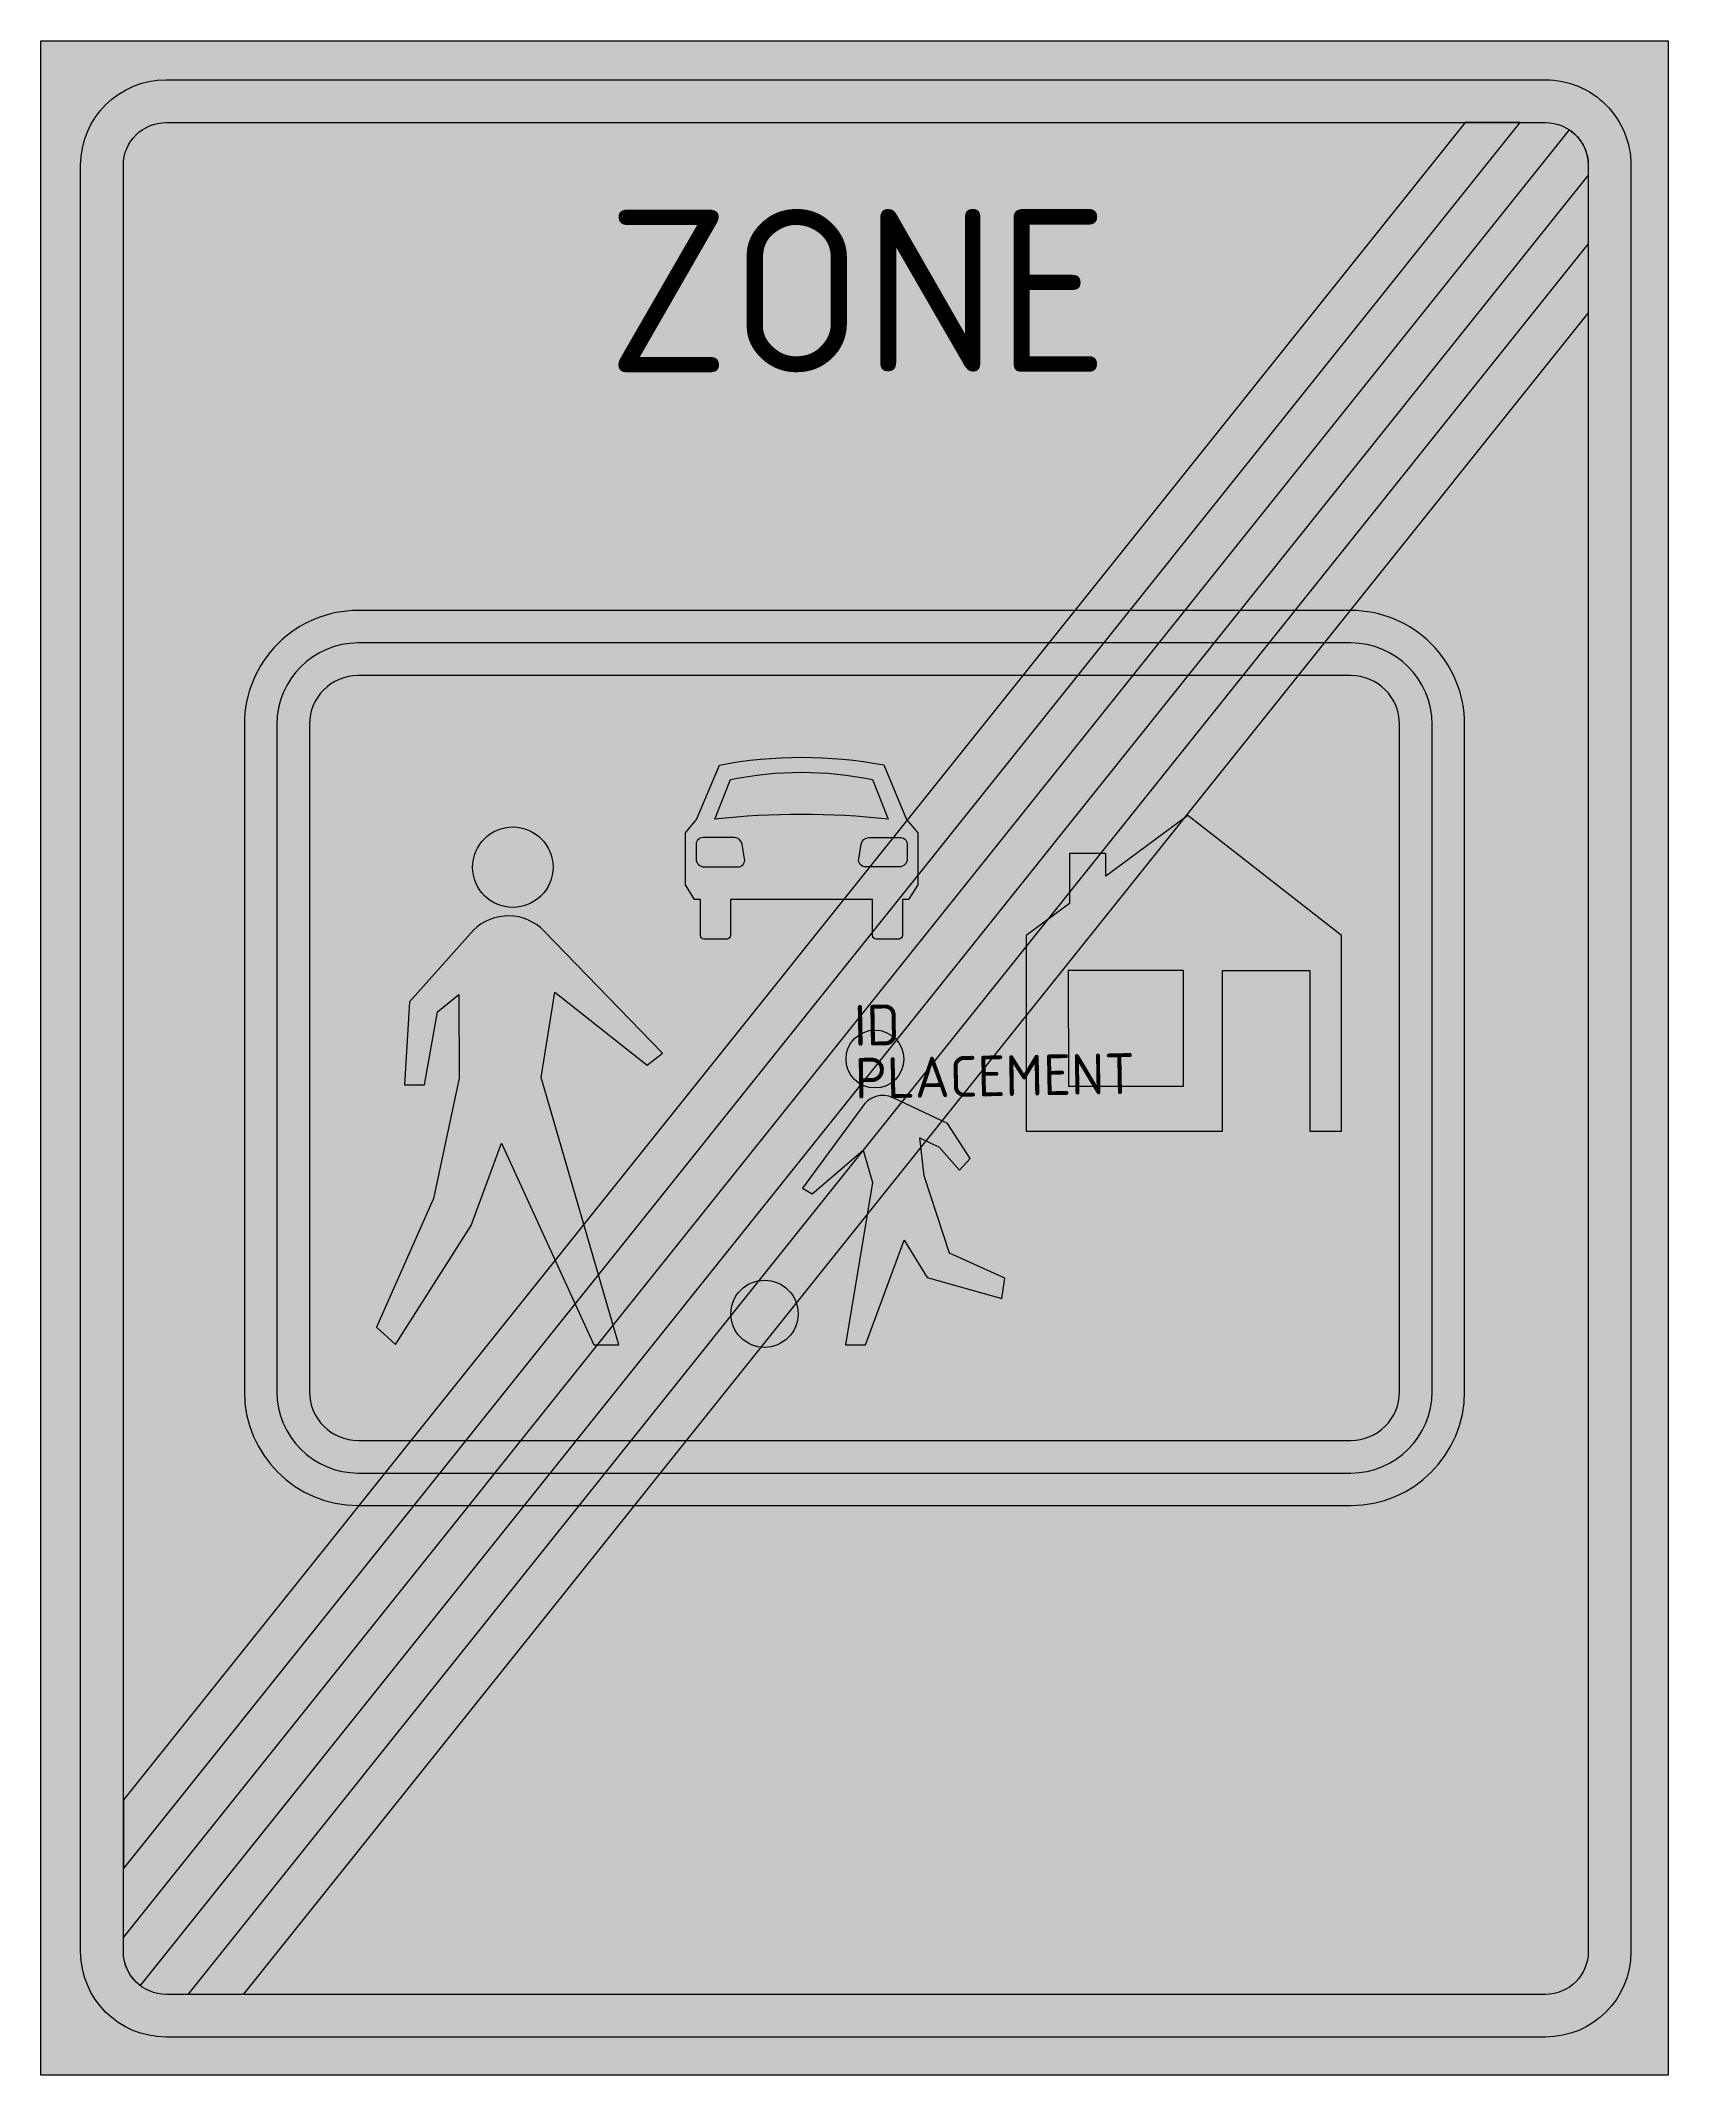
# Model space of a CAD drawing. Extents: x -5 to 5, y -6.3 to 6.3.
import ezdxf
from ezdxf.enums import TextEntityAlignment as Align

# ---------------------------------------------------------------- set-up
doc = ezdxf.new("R2010")
doc.units = 0
doc.styles.add('NLCS-ISO', font='NLCS-ISO.ttf', dxfattribs={"height": 0.25})
doc.styles.add('NLCS-RVV-M200-T25', font='NLCS-RVV.ttf')

msp = doc.modelspace()

# ---------------------------------------------------------------- hatches: boundary and pattern name
at = {"true_color": 0xf1f0ea}
h = msp.add_hatch(color=7, dxfattribs=at)
h.dxf.hatch_style = 1
h.paths.add_polyline_path([(5.001768961527112, 6.250889384204584), (-5.001768961527114, 6.250889384204584), (-5.001768961527114, 8.881784197001252e-16), (-4.756152544450599, 0), (-4.756152544450599, 5.485527994283396, -0.4142135623730949), (-4.2311525444506, 6.010527994283397), (4.247025125274812, 6.010527994283406, -0.4142135623730961), (4.77202512527481, 5.485527994283407), (4.772025125274808, 0), (5.001768961527114, 0)])
at = {"true_color": 0x2a292a}
h = msp.add_hatch(color=250, dxfattribs=at)
h.dxf.hatch_style = 1
h.paths.add_polyline_path([(-4.493652544450599, 5.485527994283398, -0.4142135623730969), (-4.2311525444506, 5.748027994283399), (4.247025125274812, 5.748027994283408, -0.4142135623730954), (4.509525125274811, 5.485527994283407), (4.509525125274809, 0), (4.77202512527481, 0), (4.772025125274808, 5.485527994283407, 0.4142135623730964), (4.247025125274812, 6.010527994283407), (-4.231152544450601, 6.010527994283397, 0.4142135623730949), (-4.756152544450599, 5.485527994283396), (-4.756152544450599, 0), (-4.493652544450599, 0)])
h = msp.add_hatch(color=250, dxfattribs=at)
h.dxf.hatch_style = 1
edge = h.paths.add_edge_path()
edge.add_line((-4.493652544450597, -5.40439625985604), (4.394105721736038, 5.702952804607825))
edge.add_arc((4.247025125274813, 5.485527994283407), 0.2624999999999983, -3.979039320256561e-13, 55.92296614211352, ccw=False)
edge.add_line((4.509525125274811, 5.485527994283405), (4.509525125274809, 5.424232791238669))
edge.add_line((4.509525125274809, 5.424232791238669), (-4.390997407085635, -5.699068232729271))
edge.add_arc((-4.231152544450599, -5.490847508762643), 0.2625000000000004, 180.0000000000002, 232.4876218789048, ccw=False)
edge.add_line((-4.493652544450599, -5.490847508762644), (-4.493652544450597, -5.40439625985604))
h = msp.add_hatch(color=250, dxfattribs=at)
h.dxf.hatch_style = 1
h.paths.add_polyline_path([(-4.493652544450599, -4.981432493954282), (4.091730933876276, 5.748027994283406), (3.753288368969612, 5.748027994283406), (-4.493652544450597, -4.558468728052523)])
at = {"true_color": 0xf1f0ea}
h = msp.add_hatch(color=7, dxfattribs=at)
h.dxf.hatch_style = 1
h.paths.add_polyline_path([(3.753288368969611, 5.748027994283405), (-4.231152544450601, 5.748027994283397, 0.4142135623730939), (-4.493652544450598, 5.485527994283399), (-4.493652544450598, -0.002659757239621641), (-3.750000000000001, -0.002659757239620753), (-3.75, 2.050000000000002, -0.4142135623730948), (-3.050000000000001, 2.750000000000001), (1.354358801364683, 2.750000000000001)])
h.paths.add_polyline_path([(4.394105721736038, 5.702952804607825, 0.1497946497620144), (4.24702512527481, 5.748027994283406), (4.091730933876276, 5.748027994283406), (1.692801366271347, 2.750000000000001), (2.031243931178003, 2.750000000000001)])
h.paths.add_polyline_path([(4.509525125274811, 5.001269025336917), (4.509525125274811, 5.424232791238671), (2.369686496084662, 2.750000000000001), (2.708129060991322, 2.750000000000001)])
h.paths.add_polyline_path([(4.509525125274811, 4.578305259435159), (3.046571625897984, 2.750000000000001), (3.05, 2.750000000000001, -0.4142135623730951), (3.75, 2.049999999999999), (3.75, -0.002659757239621641), (4.50952512527481, -0.002659757239621641)])
at = {"true_color": 0x2a292a}
h = msp.add_hatch(color=250, dxfattribs=at)
h.dxf.hatch_style = 1
h.paths.add_polyline_path([(-4.095987445354437, -5.753347508762644), (4.509525125274811, 5.001269025336917), (4.509525125274811, 4.578305259435158), (-3.757544880447781, -5.753347508762644)])
at = {"true_color": 0x8e9291}
h = msp.add_hatch(color=252, dxfattribs=at)
h.dxf.hatch_style = 1
h.paths.add_polyline_path([(-3.75, 2.050000000000002), (-3.75, 8.881784197001252e-16), (-3.55, 4.440892098500626e-16), (-3.55, 2.050000000000001, -0.414213562373095), (-3.05, 2.550000000000001), (3.050000000000001, 2.550000000000001, -0.414213562373095), (3.550000000000001, 2.050000000000001), (3.550000000000001, 0), (3.75, 0), (3.75, 2.050000000000001, 0.4142135623730951), (3.05, 2.750000000000001), (-3.050000000000001, 2.750000000000001, 0.4142135623730948)])
at = {"true_color": 0xf1f0ea}
h = msp.add_hatch(color=7, dxfattribs=at)
h.dxf.hatch_style = 1
h.paths.add_polyline_path([(-3.55, 2.050000000000001), (-3.55, 8.881784197001252e-16), (-3.35, 4.440892098500626e-16), (-3.35, 2.050000000000001, -0.4142135623730949), (-3.05, 2.350000000000001), (3.05, 2.35, -0.4142135623730951), (3.35, 2.050000000000001), (3.350000000000001, 0), (3.550000000000001, 0), (3.550000000000001, 2.050000000000001, 0.414213562373095), (3.050000000000001, 2.550000000000001), (-3.05, 2.550000000000001, 0.414213562373095)])
at = {"true_color": 0x8e9291}
h = msp.add_hatch(color=252, dxfattribs=at)
h.dxf.hatch_style = 1
h.paths.add_polyline_path([(-2.169614439448847, -0.5223236595842362), (-2.356090179526436, -1.029629209923404), (-2.821063027973966, -1.760727713572372), (-2.937946184414093, -1.653802629997373), (-2.587364899030038, -0.8630318132980712), (-2.430740384218944, -0.124461805644223), (-2.4307672736382, 0.3902811401647464), (-2.562553771157054, 0.2833430664504251), (-2.642101440709884, -0.1642583726358811), (-2.766436267689373, -0.1642648677055418), (-2.734144746224289, 0.3455015164480386), (-2.341260376846821, 0.7856721856910256, -0.2097034331784739), (-2.11236506555515, 0.8729152809823386), (-2.110222095391467, 0.9251421477144448, -0.4022526944883459), (-2.347503388877086, 1.172359217143808, -1), (-1.852653205238115, 1.172359217143808, -0.02537176992710871), (-1.853925759477594, 1.14729720795052), (-1.038248367408972, 1.06424905212098), (-1.038264994639305, 1.38254337603812), (-0.9711337363390147, 1.464607059435814), (-0.8294026899739069, 1.800322544376927, -0.04669139974490909), (-0.3246035342843712, 1.847591696639533), (-0.3246035342843712, 2.35), (-3.05, 2.350000000000001, 0.4142135623730948), (-3.35, 2.050000000000001), (-3.35, -2.05, 0.4142135623730949), (-3.05, -2.35), (-2.169614439448847, -2.35)])
h = msp.add_hatch(color=252, dxfattribs=at)
h.dxf.hatch_style = 1
h.paths.add_polyline_path([(3.35, 2.050000000000001, 0.4142135623730943), (3.050000000000001, 2.35), (-0.3246035342843712, 2.350000000000001), (-0.3246035342843712, 1.847591696639533, -0.04669139974490898), (0.1802005571929648, 1.800375284575147), (0.3194674340087982, 1.464674478554899), (0.3891065090647716, 1.382617939839545), (0.3891231362951046, 1.064323615922405), (1.055557047677197, 0.7535213611590676), (1.321640314126509, 0.949983883387969), (1.321624336508857, 1.255842700928335), (1.545422977714289, 1.255854391842298), (1.545430251896311, 1.116605051925978), (2.047708087725399, 1.489635772142453), (2.992703365676005, 0.7536225548518183), (2.992766238563468, -0.4499503076468261), (2.798796623231694, -0.449960440336068), (2.798745051702014, 0.5372710374255578), (2.26162021809368, 0.5372429788091919), (2.26167178962336, -0.4499884989524343), (3.262132034355964, -2.262132034355965, 0.1989123673796583), (3.35, -2.05)])
at = {"true_color": 0xf1f0ea}
h = msp.add_hatch(color=7, dxfattribs=at)
h.dxf.hatch_style = 1
edge = h.paths.add_edge_path(flags=16)
edge.add_arc((-0.9283969288294234, 1.310120862952795), 0.04530469227802442, 84.27183765044863, 176.4551015370785)
edge.add_line((-0.973614937498672, 1.31292208311447), (-0.973610260710231, 1.223394531916999))
edge.add_arc((-0.923297844913531, 1.223977816268448), 0.05031579676338915, 180.6642144676129, 269.3534277726726)
edge.add_line((-0.9238656372809864, 1.17366522325475), (-0.7174706339665633, 1.173676005028102))
edge.add_arc((-0.7174728715393393, 1.216509760252233), 0.04283375528257534, 270.0029930477874, 369.2705361460268)
edge.add_line((-0.6751985812441568, 1.223410120507043), (-0.6901177709694277, 1.312936892592154))
edge.add_arc((-0.7401042998510761, 1.30460688704494), 0.05067585284977909, 9.461114839450124, 86.91026982475263)
edge.add_line((-0.7373728798883139, 1.35520907481424), (-0.9238751203575477, 1.355199332209748))
edge = h.paths.add_edge_path(flags=16)
edge.add_arc((0.2792358919526912, 1.310183947926545), 0.04530469227802388, 3.550884558497728, 95.73414844512689, ccw=False)
edge.add_line((0.3244536077118578, 1.312989892318305), (0.3244582845002988, 1.223462341120833))
edge.add_arc((0.2741458080383472, 1.224040368974961), 0.05031579676338813, 270.6525583229034, 359.3417716279638, ccw=False)
edge.add_line((0.2747188569153556, 1.173727835557142), (0.06832385360093163, 1.17371705378379))
edge.add_arc((0.06832161602815479, 1.216550809007921), 0.04283375528257534, 170.7354499495497, 270.00299304778855, ccw=False)
edge.add_line((0.02604660503422451, 1.22344675253079), (0.04095644118261443, 1.312975082840621))
edge.add_arc((0.09094384008608003, 1.304650299785297), 0.05067585284977859, 93.09571627082471, 170.5448712561271, ccw=False)
edge.add_line((0.08820713336955865, 1.355252201907649), (0.2747093738387933, 1.355261944512141))
edge = h.paths.add_edge_path(flags=16)
edge.add_arc((-0.3255850235564113, -3.285254906507099), 4.782224113196658, 83.59911419872202, 96.40687189685454)
edge.add_line((-0.8592244273704264, 1.467102030375544), (-0.7622624681814845, 1.710798500242217))
edge.add_arc((-0.3257360500369266, -0.3941617691731043), 2.149747205965189, 78.29006329254321, 101.71592280303338, ccw=False)
edge.add_line((0.110570445629123, 1.710844095758096), (0.20755786498371, 1.467157757523526))
edge = h.paths.add_edge_path()
edge.add_line((0.294622011977717, 0.9747911278799939), (0.2946335728634288, 0.7534816116287404))
edge.add_arc((0.2720959564936818, 0.7534804342965975), 0.0225376164004981, -83.25765440080812, 0.002993047788095282, ccw=False)
edge.add_line((0.2747419792153503, 0.7310986846605121), (0.1330035143448507, 0.731091280450241))
edge.add_arc((0.13300234514774, 0.7534731682496085), 0.02238188782990647, 180.0029930477874, 270.00299304778935, ccw=False)
edge.add_line((0.1106204573483724, 0.7534719990524987), (0.1106088964626606, 0.9747815153037527))
edge.add_line((0.1106088964626606, 0.9747815153037522), (-0.7622240173479469, 0.9747359197878733))
edge.add_line((-0.7622240173479469, 0.9747359197878733), (-0.762212456462235, 0.7534264035366198))
edge.add_arc((-0.7847500728319821, 0.753425226204476), 0.0225376164004981, -83.25765440080568, 0.0029930477895163676, ccw=False)
edge.add_line((-0.7821040501103127, 0.7310434765683911), (-0.9263316399349923, 0.7310359423298696))
edge.add_arc((-0.9263326863341765, 0.7510671149261263), 0.02003117262358771, 173.2636404963818, 270.00299304779077, ccw=False)
edge.add_line((-0.9462255719772905, 0.7534167909603777), (-0.9462371328630024, 0.9747263072116312))
edge.add_line((-0.9462371328630024, 0.9747263072116312), (-0.9835335335992008, 0.9747243589021606))
edge.add_line((-0.9835335335992008, 0.974724358902161), (-1.038248367408972, 1.064249052120981))
edge.add_line((-1.038248367408972, 1.064249052120981), (-1.038264994639305, 1.382543376038121))
edge.add_line((-1.038264994639305, 1.382543376038121), (-0.9711337363390147, 1.464607059435814))
edge.add_line((-0.9711337363390147, 1.464607059435814), (-0.8294026899739055, 1.800322544376928))
edge.add_arc((-0.3244614145953539, -0.8729991308588507), 2.720590831210446, 79.3098785949216, 100.69610750065488, ccw=False)
edge.add_line((0.1802005571929648, 1.800375284575148), (0.3194674340087973, 1.464674478554898))
edge.add_line((0.3194674340087973, 1.464674478554898), (0.3891065090647716, 1.382617939839545))
edge.add_line((0.3891065090647716, 1.382617939839545), (0.3891231362951046, 1.064323615922405))
edge.add_line((0.3891231362951046, 1.064323615922405), (0.3319184127139145, 0.9747930761894645))
edge.add_line((0.3319184127139145, 0.9747930761894645), (0.294622011977717, 0.9747911278799943))
at = {"true_color": 0x8e9291}
h = msp.add_hatch(color=252, dxfattribs=at)
h.dxf.hatch_style = 1
edge = h.paths.add_edge_path()
edge.add_arc((-0.3255850235564113, -3.285254906507099), 4.782224113196658, 83.59911419872202, 96.40687189685454)
edge.add_line((-0.8592244273704264, 1.467102030375544), (-0.7622624681814845, 1.710798500242217))
edge.add_arc((-0.3257360500369266, -0.3941617691731043), 2.149747205965189, 78.29006329254321, 101.71592280303338, ccw=False)
edge.add_line((0.110570445629123, 1.710844095758096), (0.20755786498371, 1.467157757523526))
at = {"true_color": 0xf1f0ea}
h = msp.add_hatch(color=7, dxfattribs=at)
h.dxf.hatch_style = 1
edge = h.paths.add_edge_path()
edge.add_arc((-2.1000782970576, 1.172359217143808), 0.2474250918194854, 0, 360)
h = msp.add_hatch(color=7, dxfattribs=at)
h.dxf.hatch_style = 1
h.paths.add_polyline_path([(2.047708087725399, 1.489635772142453), (1.545430251896311, 1.116605051925978), (1.545422977714289, 1.255854391842298), (1.321624336508856, 1.255842700928335), (1.321640314126509, 0.949983883387969), (1.055557047677198, 0.7535213611590681), (1.314194502810676, 0.5371934866743722), (2.022907063951418, 0.5372305087828693), (2.022944216088165, -0.1739711773120503), (2.26167178962336, -0.4499884989524343), (2.261620218093681, 0.5372429788091919), (2.798745051702014, 0.5372710374255574), (2.798796623231694, -0.4499604403360684), (2.992766238563467, -0.4499503076468261), (2.992703365676005, 0.7536225548518183)])
at = {"true_color": 0x8e9291}
h = msp.add_hatch(color=252, dxfattribs=at)
h.dxf.hatch_style = 1
edge = h.paths.add_edge_path()
edge.add_arc((-0.9283969288294234, 1.310120862952795), 0.04530469227802442, 84.27183765044863, 176.4551015370785)
edge.add_line((-0.973614937498672, 1.31292208311447), (-0.973610260710231, 1.223394531916999))
edge.add_arc((-0.923297844913531, 1.223977816268448), 0.05031579676338915, 180.6642144676129, 269.3534277726726)
edge.add_line((-0.9238656372809864, 1.17366522325475), (-0.7174706339665633, 1.173676005028102))
edge.add_arc((-0.7174728715393393, 1.216509760252233), 0.04283375528257534, 270.0029930477874, 369.2705361460268)
edge.add_line((-0.6751985812441568, 1.223410120507043), (-0.6901177709694277, 1.312936892592154))
edge.add_arc((-0.7401042998510761, 1.30460688704494), 0.05067585284977909, 9.461114839450124, 86.91026982475263)
edge.add_line((-0.7373728798883139, 1.35520907481424), (-0.9238751203575477, 1.355199332209748))
h = msp.add_hatch(color=252, dxfattribs=at)
h.dxf.hatch_style = 1
edge = h.paths.add_edge_path()
edge.add_arc((0.2792358919526912, 1.310183947926545), 0.04530469227802388, 3.550884558497728, 95.73414844512689, ccw=False)
edge.add_line((0.3244536077118578, 1.312989892318305), (0.3244582845002988, 1.223462341120833))
edge.add_arc((0.2741458080383472, 1.224040368974961), 0.05031579676338813, 270.6525583229034, 359.3417716279638, ccw=False)
edge.add_line((0.2747188569153556, 1.173727835557142), (0.06832385360093163, 1.17371705378379))
edge.add_arc((0.06832161602815479, 1.216550809007921), 0.04283375528257534, 170.7354499495497, 270.00299304778855, ccw=False)
edge.add_line((0.02604660503422451, 1.22344675253079), (0.04095644118261443, 1.312975082840621))
edge.add_arc((0.09094384008608003, 1.304650299785297), 0.05067585284977859, 93.09571627082471, 170.5448712561271, ccw=False)
edge.add_line((0.08820713336955865, 1.355252201907649), (0.2747093738387933, 1.355261944512141))
h = msp.add_hatch(color=252, dxfattribs=at)
h.dxf.hatch_style = 1
edge = h.paths.add_edge_path()
edge.add_arc((0.1740967148527135, -0.3785671089374367), 0.1485120804233148, 94.79286489953631, 149.5877184370793, ccw=False)
edge.add_line((0.1616879738453205, -0.2305743348629146), (0.1538287979252542, -0.181747213496962))
edge.add_arc((0.1255746550656904, -0.00621119336888265), 0.1777953625692585, 180, 279.1438569363068, ccw=False)
edge.add_arc((0.1255746550656909, -0.00621119336888265), 0.1777953625692585, 114.70898872087139, 180, ccw=False)
edge.add_line((0.05125448704217161, 0.1553056898851288), (-0.3258075604426431, 0.974758717545813))
edge.add_line((-0.3258075604426431, 0.9747587175458126), (-0.7622240173479469, 0.9747359197878729))
edge.add_line((-0.7622240173479469, 0.9747359197878733), (-0.762212456462235, 0.7534264035366198))
edge.add_arc((-0.7847500728319816, 0.753425226204476), 0.02253761640049788, -83.25765440080772, 0.00299304778889109, ccw=False)
edge.add_line((-0.7821040501103131, 0.7310434765683906), (-0.9263316399349923, 0.7310359423298691))
edge.add_arc((-0.9263326863341756, 0.7510671149261259), 0.02003117262358749, 173.2636404963813, 270.00299304778883, ccw=False)
edge.add_line((-0.9462255719772901, 0.7534167909603777), (-0.9462371328630024, 0.9747263072116312))
edge.add_line((-0.9462371328630024, 0.9747263072116312), (-0.9835335335992008, 0.9747243589021606))
edge.add_line((-0.9835335335992008, 0.9747243589021606), (-1.038248367408972, 1.06424905212098))
edge.add_line((-1.038248367408972, 1.06424905212098), (-1.853925759477594, 1.14729720795052))
edge.add_arc((-2.1000782970576, 1.172359217143808), 0.2474250918194855, 267.65036050509, 354.18646588592935, ccw=False)
edge.add_line((-2.110222095391467, 0.9251421477144444), (-2.112365065555151, 0.8729152809823391))
edge.add_arc((-2.127378805548393, 0.5684139811883631), 0.3048712088157978, 44.13633049627401, 87.17726045664227, ccw=False)
edge.add_line((-1.908577347316288, 0.7807165384982313), (-1.179942911778583, 0.02977750585584316))
edge.add_line((-1.179942911778583, 0.02977750585584316), (-1.274424578948657, -0.04483034979847611))
edge.add_line((-1.274424578948657, -0.04483034979847611), (-1.841422187075073, 0.4052264396683429))
edge.add_line((-1.841422187075072, 0.4052264396683434), (-1.92594407883193, -0.1194774226892834))
edge.add_line((-1.92594407883193, -0.1194774226892834), (-1.448411669657092, -1.763145133232347))
edge.add_line((-1.448411669657092, -1.763145133232347), (-0.7550343584286612, -1.614798460697097))
edge.add_arc((-0.5532068707081086, -1.571617878141765), 0.2063950035960355, 180.0000000000001, 192.0762543894515, ccw=False)
edge.add_arc((-0.553206870708109, -1.571617878141765), 0.2063950035960352, 0, 180, ccw=False)
edge.add_arc((-0.5532068707081095, -1.571617878141766), 0.2063950035960357, -21.05419984049712, 1.1368683772161603e-13, ccw=False)
edge.add_line((-0.3605905901123041, -1.645765473914289), (-0.05585756012915777, -1.763072388240713))
edge.add_line((-0.05585756012915777, -1.763072388240713), (0.110699826909348, -0.7658959440149835))
edge.add_line((0.1106998269093484, -0.7658959440149835), (0.05350027163936089, -0.5669713030414285))
edge.add_line((0.05350027163936044, -0.5669713030414285), (-0.2598118914553611, -0.8355500875480002))
edge.add_line((-0.2598118914553611, -0.8355500875480002), (-0.3195021166662704, -0.8007459298011319))
edge.add_line((-0.3195021166662704, -0.8007459298011319), (0.04601912752513915, -0.3033875262303702))
h = msp.add_hatch(color=252, dxfattribs=at)
h.dxf.hatch_style = 1
h.paths.add_polyline_path([(2.26167178962336, -0.4499884989524339), (1.05561992056466, -0.4500515013395763), (1.055557047677198, 0.7535213611590672), (0.3891231362951046, 1.064323615922405), (0.3319184127139145, 0.9747930761894641), (0.2946220119777161, 0.974791127879993), (0.2946335728634288, 0.7534816116287404, -0.3801672048467058), (0.2747419792153512, 0.7310986846605116), (0.1330035143448507, 0.7310912804502405, -0.4142135623730953), (0.1106204573483724, 0.7534719990524978), (0.1106088964626606, 0.9747815153037527), (-0.3258075604426436, 0.974758717545813), (0.05125448704217161, 0.1553056898851288, -0.5469679789634014), (0.3033700176349496, -0.00621119336888265, -0.3682065176316296), (0.1538287979252542, -0.181747213496962), (0.1616879738453205, -0.2305743348629146, -0.1327135660622187), (0.2379067741128669, -0.2444622456069938), (0.5707237689951254, -0.4028239309240558), (0.7099842807695493, -0.6166790349189957), (0.6453315089163159, -0.6887860890002933), (0.5209892777265539, -0.5470541191994549), (0.4016297131770923, -0.4898711906312299), (0.429002060854641, -0.7236046656115249), (0.5831907247893255, -1.198554032435734), (0.9238851092514775, -1.352720325121116), (0.90648796643013, -1.477056061241216), (0.4464383041222062, -1.347767016322542), (0.3046878882812445, -1.118997529419022), (0.4074256551155697, -2.35), (3.05, -2.35, 0.1989123673796576), (3.262132034355964, -2.262132034355964)])
at = {"true_color": 0xf1f0ea}
h = msp.add_hatch(color=7, dxfattribs=at)
h.dxf.hatch_style = 1
edge = h.paths.add_edge_path()
edge.add_line((-1.448411669657092, -1.763145133232347), (-1.92594407883193, -0.1194774226892834))
edge.add_line((-1.92594407883193, -0.1194774226892839), (-1.841422187075072, 0.4052264396683429))
edge.add_line((-1.841422187075072, 0.4052264396683434), (-1.274424578948657, -0.04483034979847567))
edge.add_line((-1.274424578948657, -0.04483034979847611), (-1.179942911778583, 0.02977750585584316))
edge.add_line((-1.179942911778583, 0.02977750585584316), (-1.908577347316287, 0.7807165384982309))
edge.add_arc((-2.127378805548393, 0.568413981188364), 0.3048712088157966, 44.13633049627379, 134.5512757418138)
edge.add_line((-2.341260376846822, 0.7856721856910251), (-2.734144746224289, 0.3455015164480382))
edge.add_line((-2.734144746224289, 0.3455015164480377), (-2.766436267689373, -0.1642648677055423))
edge.add_line((-2.766436267689373, -0.1642648677055423), (-2.642101440709884, -0.1642583726358815))
edge.add_line((-2.642101440709884, -0.1642583726358811), (-2.562553771157054, 0.2833430664504251))
edge.add_line((-2.562553771157054, 0.2833430664504251), (-2.4307672736382, 0.3902811401647464))
edge.add_line((-2.4307672736382, 0.3902811401647459), (-2.430740384218944, -0.1244618056442217))
edge.add_line((-2.430740384218944, -0.1244618056442217), (-2.587364899030038, -0.8630318132980701))
edge.add_line((-2.587364899030038, -0.8630318132980701), (-2.937946184414093, -1.653802629997373))
edge.add_line((-2.937946184414093, -1.653802629997373), (-2.821063027973966, -1.760727713572372))
edge.add_line((-2.821063027973966, -1.760727713572372), (-2.356090179526436, -1.029629209923403))
edge.add_line((-2.356090179526436, -1.029629209923403), (-2.169614439448847, -0.5223236595842362))
edge.add_line((-2.169614439448847, -0.5223236595842362), (-1.602585640904365, -1.763153187055299))
edge.add_line((-1.602585640904365, -1.763153187055299), (-1.448411669657092, -1.763145133232347))
h = msp.add_hatch(color=7, dxfattribs=at)
h.dxf.hatch_style = 1
h.paths.add_polyline_path([(1.314194502810676, 0.5371934866743722), (1.055557047677198, 0.7535213611590681), (1.05561992056466, -0.4500515013395758), (2.26167178962336, -0.4499884989524339), (2.022944216088165, -0.1739711773120503), (1.314231654947424, -0.1740081994205473)])
at = {"true_color": 0x8e9291}
h = msp.add_hatch(color=252, dxfattribs=at)
h.dxf.hatch_style = 1
h.paths.add_polyline_path([(2.022944216088165, -0.1739711773120503), (2.022907063951418, 0.5372305087828693), (1.314194502810676, 0.5371934866743722), (1.314231654947424, -0.1740081994205473)])
at = {"true_color": 0xf1f0ea}
h = msp.add_hatch(color=7, dxfattribs=at)
h.dxf.hatch_style = 1
edge = h.paths.add_edge_path()
edge.add_arc((0.1255746550656904, -0.00621119336888265), 0.1777953625692586, 0, 360)
h = msp.add_hatch(color=7, dxfattribs=at)
h.dxf.hatch_style = 1
h.paths.add_polyline_path([(5.001768961527114, 0), (4.772025125274808, 0), (4.77202512527481, -5.490847508762636, -0.4142135623730947), (4.247025125274812, -6.015847508762636), (-4.231152544450599, -6.015847508762644, -0.4142135623730952), (-4.756152544450599, -5.490847508762644), (-4.756152544450599, 0), (-5.001768961527114, 8.881784197001252e-16), (-5.001768961527114, -6.250889384204585), (5.001768961527116, -6.250889384204584)])
at = {"true_color": 0x2a292a}
h = msp.add_hatch(color=250, dxfattribs=at)
h.dxf.hatch_style = 1
h.paths.add_polyline_path([(-4.493652544450599, 0), (-4.756152544450599, -8.881784197001252e-16), (-4.756152544450599, -5.490847508762644, 0.4142135623730955), (-4.231152544450599, -6.015847508762644), (4.247025125274812, -6.015847508762636, 0.4142135623730949), (4.77202512527481, -5.490847508762636), (4.77202512527481, 0), (4.509525125274813, 8.881784197001252e-16), (4.509525125274811, -5.490847508762637, -0.4142135623730957), (4.247025125274812, -5.753347508762635), (-4.2311525444506, -5.753347508762644, -0.4142135623730954), (-4.493652544450599, -5.490847508762644)])
at = {"true_color": 0x8e9291}
h = msp.add_hatch(color=252, dxfattribs=at)
h.dxf.hatch_style = 1
h.paths.add_polyline_path([(-3.75, 8.881784197001252e-16), (-3.75, -2.05, 0.4142135623730949), (-3.050000000000001, -2.75), (3.050000000000001, -2.75, 0.4142135623730951), (3.75, -2.050000000000001), (3.750000000000001, 0), (3.550000000000001, 0), (3.549999999999999, -2.050000000000002, -0.4142135623730951), (3.05, -2.55), (-3.05, -2.55, -0.4142135623730951), (-3.55, -2.05), (-3.55, 4.440892098500626e-16)])
at = {"true_color": 0xf1f0ea}
h = msp.add_hatch(color=7, dxfattribs=at)
h.dxf.hatch_style = 1
h.paths.add_polyline_path([(-3.55, 4.440892098500626e-16), (-3.55, -2.05, 0.4142135623730951), (-3.05, -2.55), (3.05, -2.55, 0.4142135623730951), (3.549999999999999, -2.050000000000001), (3.55, 0), (3.35, 0), (3.35, -2.05, -0.4142135623730949), (3.05, -2.35), (-3.05, -2.35, -0.4142135623730951), (-3.35, -2.05), (-3.35, 8.881784197001252e-16)])
h = msp.add_hatch(color=7, dxfattribs=at)
h.dxf.hatch_style = 1
h.paths.add_polyline_path([(-3.046571625897987, -2.75), (-3.050000000000006, -2.75, -0.4142135623730926), (-3.75, -2.05), (-3.75, -0.002659757239622085), (-4.493652544450599, -0.002659757239622085), (-4.493652544450599, -4.558468728052524)])
h.paths.add_polyline_path([(-2.36968649608466, -2.75), (-2.708129060991323, -2.75), (-4.493652544450599, -4.981432493954282), (-4.493652544450599, -5.404396259856043)])
h.paths.add_polyline_path([(-1.69280136627134, -2.75), (-2.031243931178002, -2.75), (-4.390997407085634, -5.699068232729273, 0.1651561506390768), (-4.2311525444506, -5.753347508762644), (-4.095987445354437, -5.753347508762644)])
h.paths.add_polyline_path([(4.509525125274811, -0.002659757239622085), (3.750000000000002, -0.002659757239622085), (3.749999999999998, -2.050000000000002, -0.4142135623730949), (3.049999999999999, -2.75), (-1.354358801364681, -2.75), (-3.75754488044778, -5.753347508762644), (4.247025125274812, -5.753347508762635, 0.4142135623730957), (4.509525125274811, -5.490847508762637)])
h = msp.add_hatch(color=7, dxfattribs=at)
h.dxf.hatch_style = 1
edge = h.paths.add_edge_path()
edge.add_line((0.9238851092514775, -1.352720325121115), (0.5831907247893255, -1.198554032435734))
edge.add_line((0.5831907247893255, -1.198554032435734), (0.429002060854641, -0.7236046656115236))
edge.add_line((0.429002060854641, -0.7236046656115236), (0.4016297131770923, -0.4898711906312299))
edge.add_line((0.4016297131770923, -0.4898711906312299), (0.520989277726553, -0.5470541191994545))
edge.add_line((0.520989277726553, -0.5470541191994549), (0.645331508916315, -0.6887860890002933))
edge.add_line((0.6453315089163159, -0.6887860890002933), (0.7099842807695493, -0.6166790349189957))
edge.add_line((0.7099842807695493, -0.6166790349189957), (0.5707237689951263, -0.4028239309240567))
edge.add_line((0.5707237689951254, -0.4028239309240562), (0.2379067741128664, -0.2444622456069934))
edge.add_arc((0.1740967148527135, -0.3785671089374367), 0.1485120804233147, 64.55386188416132, 149.5877184370789)
edge.add_line((0.04601912752513959, -0.3033875262303694), (-0.3195021166662704, -0.8007459298011319))
edge.add_line((-0.3195021166662704, -0.8007459298011317), (-0.2598118914553611, -0.835550087548))
edge.add_line((-0.2598118914553611, -0.8355500875480002), (0.05350027163936044, -0.5669713030414285))
edge.add_line((0.05350027163936044, -0.5669713030414285), (0.1106998269093484, -0.7658959440149835))
edge.add_line((0.1106998269093484, -0.7658959440149835), (-0.05585756012915688, -1.763072388240713))
edge.add_line((-0.05585756012915732, -1.763072388240713), (0.06847726685033173, -1.763065893171052))
edge.add_line((0.06847726685033217, -1.763065893171052), (0.3046878882812445, -1.118997529419022))
edge.add_line((0.3046878882812436, -1.118997529419022), (0.4464383041222053, -1.347767016322542))
edge.add_line((0.4464383041222062, -1.347767016322542), (0.90648796643013, -1.477056061241216))
edge.add_line((0.90648796643013, -1.477056061241216), (0.9238851092514775, -1.352720325121115))
at = {"true_color": 0x8e9291}
h = msp.add_hatch(color=252, dxfattribs=at)
h.dxf.hatch_style = 1
h.paths.add_polyline_path([(0.3046878882812445, -1.118997529419022), (0.06847726685033173, -1.763065893171052), (-0.05585756012915688, -1.763072388240713), (-0.3605905901123041, -1.645765473914289, -0.7458491788772366), (-0.7550343584286612, -1.614798460697097), (-1.448411669657092, -1.763145133232347), (-1.602585640904365, -1.763153187055299), (-2.169614439448846, -0.5223236595842362), (-2.169614439448846, -2.35), (0.4074256551155697, -2.35)])
at = {"true_color": 0xf1f0ea}
h = msp.add_hatch(color=7, dxfattribs=at)
h.dxf.hatch_style = 1
edge = h.paths.add_edge_path()
edge.add_arc((-0.553206870708109, -1.571617878141765), 0.2063950035960353, 0, 360)

# ---------------------------------------------------------------- linework, layer by layer
at = {"color": 250, "lineweight": 0, "true_color": 0x2a292a}
for points in [[(-5.001768961527114, 6.250889384204584), (5.001768961527114, 6.250889384204584), (5.001768961527114, -6.250889384204584), (-5.001768961527114, -6.250889384204584)], [(-4.493652544450599, -4.981432493954282), (4.091730933876276, 5.748027994283406), (3.753288368969612, 5.748027994283406), (-4.493652544450597, -4.558468728052523)], [(-4.095987445354437, -5.753347508762644), (4.509525125274811, 5.001269025336917), (4.509525125274811, 4.578305259435158), (-3.757544880447781, -5.753347508762644)]]:
    msp.add_lwpolyline(points, close=True, dxfattribs=at)
for points in [[(-4.231152544450599, 6.010527994283397), (4.247025125274812, 6.010527994283406, -0.4142135623730963), (4.772025125274808, 5.485527994283405), (4.77202512527481, -5.490847508762638, -0.4142135623730948), (4.24702512527481, -6.015847508762636), (-4.2311525444506, -6.015847508762644, -0.4142135623730947), (-4.756152544450599, -5.490847508762644), (-4.756152544450599, 5.4855279942834, -0.4142135623730945)], [(-4.2311525444506, 5.748027994283397), (4.247025125274812, 5.748027994283406, -0.4142135623730953), (4.509525125274811, 5.485527994283405), (4.509525125274811, -5.490847508762638, -0.4142135623730948), (4.247025125274812, -5.753347508762635), (-4.2311525444506, -5.753347508762644, -0.4142135623730953), (-4.493652544450599, -5.490847508762644), (-4.493652544450599, 5.4855279942834, -0.4142135623730948)], [(-4.493652544450597, -5.40439625985604), (4.394105721736038, 5.702952804607825, -0.2489710141926748), (4.509525125274811, 5.485527994283405), (4.509525125274809, 5.424232791238669), (-4.390997407085634, -5.699068232729272, -0.2331103517981672), (-4.493652544450599, -5.490847508762644)]]:
    msp.add_lwpolyline(points, format="xyb", close=True, dxfattribs=at)
at = {"color": 252, "lineweight": 0, "true_color": 0x8e9291}
msp.add_lwpolyline([(3.749999999999999, -2.050000000000001), (3.750000000000001, 2.049999999999999, 0.4142135623730953), (3.050000000000001, 2.750000000000001), (-3.05, 2.750000000000001, 0.4142135623730953), (-3.75, 2.050000000000002), (-3.75, -2.049999999999999, 0.4142135623730953), (-3.050000000000001, -2.75), (3.05, -2.75, 0.4142135623730952)], format="xyb", close=True, dxfattribs=at)
at = {"color": 7, "lineweight": 0, "true_color": 0xf1f0ea}
for points in [[(3.55, -2.05), (3.55, 2.050000000000001, 0.414213562373095), (3.05, 2.550000000000001), (-3.05, 2.550000000000001, 0.414213562373095), (-3.55, 2.050000000000001), (-3.55, -2.05, 0.414213562373095), (-3.05, -2.55), (3.05, -2.55, 0.414213562373095)], [(3.349999999999999, -2.05), (3.350000000000001, 2.050000000000001, 0.4142135623730948), (3.05, 2.35), (-3.05, 2.350000000000001, 0.4142135623730948), (-3.35, 2.050000000000001), (-3.35, -2.05, 0.4142135623730948), (-3.05, -2.35), (3.05, -2.35, 0.4142135623730943)], [(0.294622011977717, 0.9747911278799939), (0.2946335728634288, 0.7534816116287404, -0.3801672048467132), (0.2747419792153503, 0.7310986846605116), (0.1330035143448502, 0.7310912804502405, -0.414213562373101), (0.1106204573483724, 0.7534719990524983), (0.1106088964626606, 0.9747815153037522), (-0.7622240173479469, 0.9747359197878733), (-0.762212456462235, 0.7534264035366194, -0.3801672048467071), (-0.7821040501103131, 0.7310434765683906), (-0.9263316399349923, 0.7310359423298696, -0.4490997851395512), (-0.9462255719772901, 0.7534167909603777), (-0.9462371328630024, 0.9747263072116312), (-0.9835335335992008, 0.9747243589021606), (-1.038248367408972, 1.06424905212098), (-1.038264994639305, 1.38254337603812), (-0.9711337363390142, 1.464607059435814), (-0.829402689973906, 1.800322544376927, -0.09358682689673829), (0.1802005571929648, 1.800375284575148), (0.3194674340087973, 1.464674478554898), (0.3891065090647716, 1.382617939839545), (0.3891231362951046, 1.064323615922405), (0.3319184127139145, 0.9747930761894641)], [(0.20755786498371, 1.467157757523525, 0.05594263502284755), (-0.8592244273704264, 1.467102030375544), (-0.7622624681814845, 1.710798500242217, -0.1025720619615798), (0.110570445629123, 1.710844095758096)], [(-0.9238751203575477, 1.355199332209748, 0.425418854549382), (-0.973614937498672, 1.31292208311447), (-0.973610260710231, 1.223394531917, 0.4075286489686502), (-0.9238656372809859, 1.173665223254749), (-0.7174706339665633, 1.173676005028101, 0.4624225531555034), (-0.6751985812441572, 1.223410120507043), (-0.6901177709694277, 1.312936892592154, 0.3514159521448071), (-0.7373728798883135, 1.35520907481424)], [(0.2747093738387933, 1.355261944512141, -0.425418854549382), (0.3244536077118578, 1.312989892318305), (0.3244582845002988, 1.223462341120833, -0.4075286489686502), (0.2747188569153556, 1.173727835557141), (0.06832385360093207, 1.173717053783789, -0.4624225531555034), (0.02604660503422496, 1.22344675253079), (0.04095644118261399, 1.312975082840621, -0.3514159521448071), (0.0882071333695591, 1.355252201907649)], [(-1.448411669657092, -1.763145133232347), (-1.92594407883193, -0.1194774226892839), (-1.841422187075072, 0.4052264396683434), (-1.274424578948657, -0.04483034979847611), (-1.179942911778583, 0.02977750585584316), (-1.908577347316287, 0.7807165384982309, 0.4163363364409517), (-2.341260376846822, 0.7856721856910251), (-2.734144746224289, 0.3455015164480377), (-2.766436267689373, -0.1642648677055423), (-2.642101440709884, -0.1642583726358811), (-2.562553771157054, 0.2833430664504251), (-2.4307672736382, 0.3902811401647459), (-2.430740384218944, -0.1244618056442217), (-2.587364899030038, -0.8630318132980701), (-2.937946184414093, -1.653802629997373), (-2.821063027973966, -1.760727713572372), (-2.356090179526436, -1.029629209923403), (-2.169614439448847, -0.5223236595842362), (-1.602585640904365, -1.763153187055299)], [(0.9238851092514775, -1.352720325121115), (0.5831907247893255, -1.198554032435734), (0.429002060854641, -0.7236046656115236), (0.4016297131770923, -0.4898711906312299), (0.520989277726553, -0.5470541191994549), (0.6453315089163159, -0.6887860890002933), (0.7099842807695493, -0.6166790349189957), (0.5707237689951254, -0.4028239309240562), (0.2379067741128669, -0.2444622456069938, 0.3890488089794131), (0.04601912752513959, -0.3033875262303694), (-0.3195021166662704, -0.8007459298011317), (-0.2598118914553611, -0.8355500875480002), (0.05350027163936044, -0.5669713030414285), (0.1106998269093484, -0.7658959440149835), (-0.05585756012915732, -1.763072388240713), (0.06847726685033217, -1.763065893171052), (0.3046878882812436, -1.118997529419022), (0.4464383041222062, -1.347767016322542), (0.90648796643013, -1.477056061241216)]]:
    msp.add_lwpolyline(points, format="xyb", close=True, dxfattribs=at)
for points in [[(2.992766238563467, -0.4499503076468261), (2.992703365676005, 0.7536225548518178), (2.047708087725399, 1.489635772142453), (1.545430251896311, 1.116605051925978), (1.545422977714289, 1.255854391842298), (1.321624336508856, 1.255842700928335), (1.321640314126509, 0.949983883387969), (1.055557047677198, 0.7535213611590681), (1.05561992056466, -0.4500515013395763), (2.26167178962336, -0.4499884989524339), (2.261620218093681, 0.5372429788091919), (2.798745051702014, 0.5372710374255574), (2.798796623231694, -0.4499604403360689)], [(2.022944216088165, -0.1739711773120503), (2.022907063951418, 0.5372305087828693), (1.314194502810676, 0.5371934866743722), (1.314231654947424, -0.1740081994205473)]]:
    msp.add_lwpolyline(points, close=True, dxfattribs=at)
for centre, radius in [((-2.1000782970576, 1.172359217143808), 0.2474250918194854), ((0.1255746550656904, -0.00621119336888265), 0.1777953625692586), ((-0.553206870708109, -1.571617878141765), 0.2063950035960353)]:
    msp.add_circle(centre, radius, dxfattribs=at)

# ---------------------------------------------------------------- texts
at = {"color": 250, "true_color": 0x2a292a, "style": 'NLCS-RVV-M200-T25'}
msp.add_text('ZONE', height=1, dxfattribs=at).set_placement((0.02025343292513071, 4.713568710161724), align=Align.MIDDLE_CENTER)
at = {"style": 'NLCS-ISO'}
msp.add_attdef('ID', text='', height=0.25, rotation=1, dxfattribs=at).set_placement((0, 0), align=Align.BOTTOM_LEFT)
msp.add_attdef('PLACEMENT', text='', height=0.25, rotation=1, dxfattribs=at).set_placement((0, 0), align=Align.TOP_LEFT)

doc.saveas('drawing.dxf')
